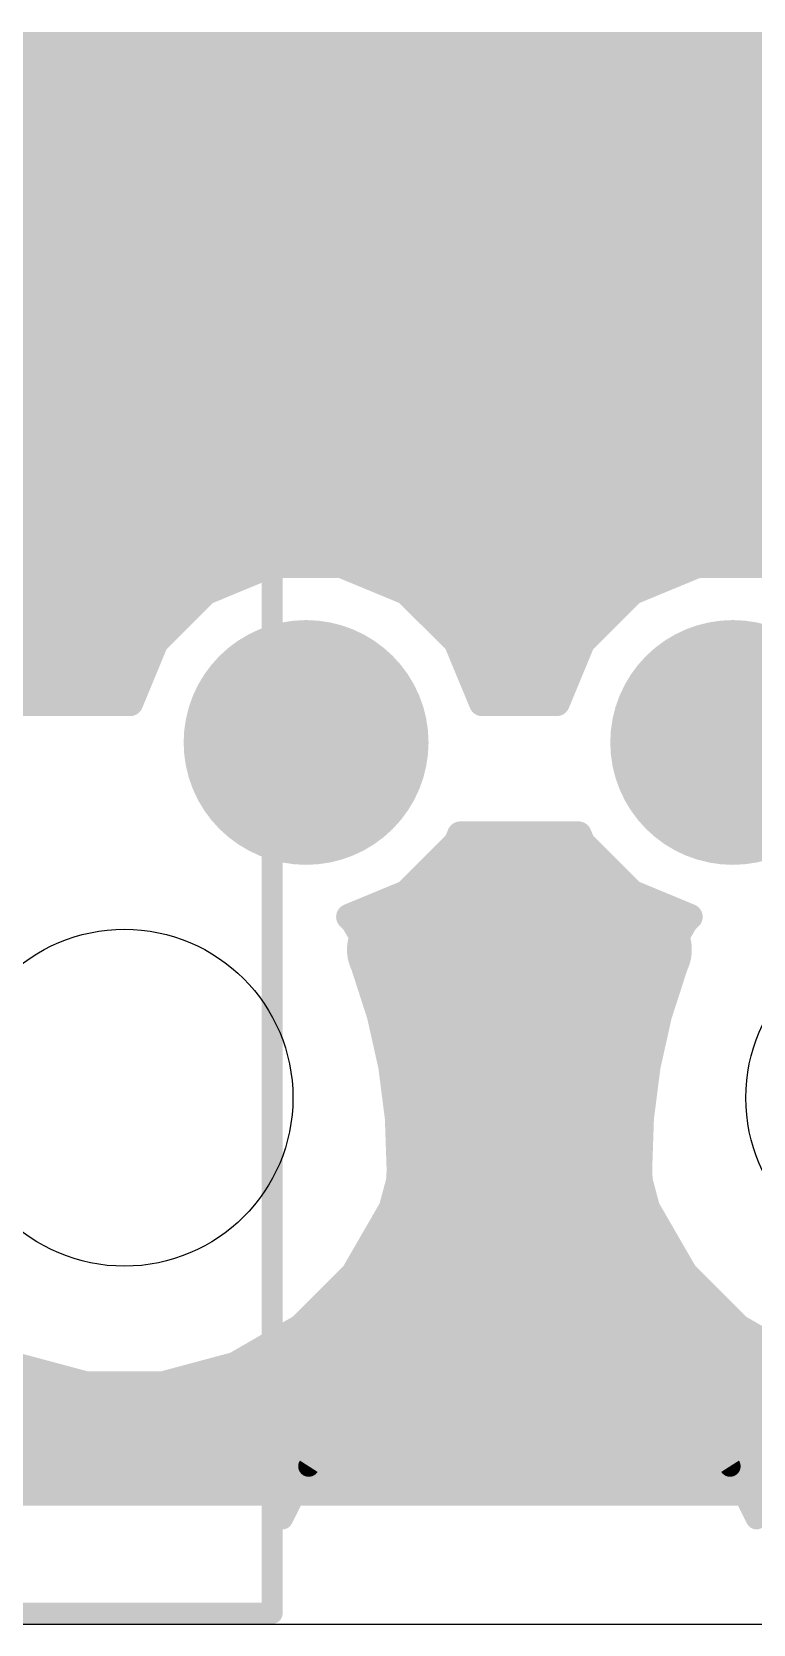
# Model space of a CAD drawing. Extents: x 6 to 108, y 0 to 49.
# Drawn here: x 65.15 to 72.1, y 0 to 15.37 of the extents above; entities that cross this region are included whole.
import ezdxf

# ---------------------------------------------------------------- set-up
doc = ezdxf.new("R2010")
doc.units = 0
for name, color, linetype in [('1', 22, 'CONTINUOUS'), ('16', 175, 'CONTINUOUS'), ('17', 82, 'CONTINUOUS'), ('20', 30, 'CONTINUOUS'), ('21', 253, 'CONTINUOUS')]:
    doc.layers.add(name, color=color, linetype=linetype)

# ---------------------------------------------------------------- blocks, each defined once
blk = doc.blocks.new('ROUNDP')
at = {"const_width": 0.5}
blk.add_lwpolyline([(0, -0.25, 1), (0, 0.25, 1), (0, -0.25)], format="xyb", dxfattribs=at)

msp = doc.modelspace()

# ---------------------------------------------------------------- linework, layer by layer
at = {"layer": '1', "const_width": 0.254}
for points in [[(13.97, 15.24), (98.857, 15.24)], [(13.97, 14.986), (98.857, 14.986)], [(13.97, 14.732), (98.857, 14.732)], [(13.97, 14.478), (98.857, 14.478)], [(13.97, 14.224), (98.857, 14.224)], [(13.97, 13.97), (98.857, 13.97)], [(13.97, 13.716), (98.857, 13.716)], [(13.97, 13.462), (98.857, 13.462)], [(13.97, 13.208), (98.857, 13.208)], [(13.97, 12.954), (98.857, 12.954)], [(13.97, 12.7), (95.9542, 12.7)], [(13.97, 12.446), (95.5869, 12.446)], [(13.97, 12.192), (95.3763, 12.192)], [(13.97, 11.938), (95.2511, 11.938)], [(13.97, 11.684), (95.1837, 11.684)], [(13.97, 11.43), (96.418, 11.43)], [(13.97, 11.176), (95.1904, 11.176)], [(13.97, 10.922), (95.2648, 10.922)], [(13.97, 10.668), (95.4069, 10.668)], [(62.9741, 10.414), (76.0465, 10.414)], [(67.4516, 10.2235), (66.8214, 9.9625)], [(68.1336, 10.2235), (67.4516, 10.2235)], [(68.7638, 9.9625), (68.1336, 10.2235)], [(71.5664, 10.2235), (70.9362, 9.9625)], [(72.2484, 10.2235), (71.5664, 10.2235)], [(63.2281, 10.16), (67.2983, 10.16)], [(68.2869, 10.16), (71.4131, 10.16)], [(63.3667, 9.906), (66.7649, 9.906)], [(66.8214, 9.9625), (66.3391, 9.4802)], [(69.2461, 9.4802), (68.7638, 9.9625)], [(68.8203, 9.906), (70.8797, 9.906)], [(70.9362, 9.9625), (70.4539, 9.4802)], [(63.4719, 9.652), (66.5109, 9.652)], [(69.0743, 9.652), (70.6257, 9.652)], [(66.3391, 9.4802), (66.0947, 8.89)], [(69.4905, 8.89), (69.2461, 9.4802)], [(70.4539, 9.4802), (70.2095, 8.89)], [(63.4746, 9.398), (66.3051, 9.398)], [(69.2801, 9.398), (70.4199, 9.398)], [(63.4719, 9.144), (66.1999, 9.144)], [(69.3853, 9.144), (70.3147, 9.144)], [(66.0947, 8.89), (63.3667, 8.89)], [(63.3667, 8.89), (66.0947, 8.89)], [(70.2095, 8.89), (69.4905, 8.89)], [(69.4905, 8.89), (70.2095, 8.89)]]:
    msp.add_lwpolyline(points, dxfattribs=at)
at = {"layer": '1', "const_width": 0.127}
for points in [[(67.4516, 10.287, 1), (67.4516, 10.16)], [(67.4759, 10.1648, 1), (67.4273, 10.2822)], [(68.1579, 10.2822, 1), (68.1093, 10.1648)], [(68.1336, 10.16, 1), (68.1336, 10.287)], [(71.5664, 10.287, 1), (71.5664, 10.16)], [(71.5907, 10.1648, 1), (71.5421, 10.2822)], [(67.2983, 10.0965, 1), (67.2983, 10.2235)], [(68.2869, 10.2235, 1), (68.2869, 10.0965)], [(71.4131, 10.0965, 1), (71.4131, 10.2235)], [(66.7971, 10.0211, 1), (66.8457, 9.9038)], [(66.7649, 9.8425, 1), (66.7649, 9.9695)], [(66.8663, 9.9176, 1), (66.7765, 10.0074)], [(68.8087, 10.0074, 1), (68.7189, 9.9176)], [(68.7395, 9.9038, 1), (68.7881, 10.0211)], [(68.8203, 9.9695, 1), (68.8203, 9.8425)], [(70.9119, 10.0211, 1), (70.9605, 9.9038)], [(70.8797, 9.8425, 1), (70.8797, 9.9695)], [(70.9811, 9.9176, 1), (70.8913, 10.0074)], [(66.5109, 9.5885, 1), (66.5109, 9.7155)], [(69.0743, 9.7155, 1), (69.0743, 9.5885)], [(70.6257, 9.5885, 1), (70.6257, 9.7155)], [(66.2942, 9.5251, 1), (66.384, 9.4353)], [(66.3978, 9.4559, 1), (66.2804, 9.5045)], [(69.3047, 9.5045, 1), (69.1874, 9.4559)], [(69.2012, 9.4353, 1), (69.291, 9.5251)], [(70.409, 9.5251, 1), (70.4988, 9.4353)], [(70.5126, 9.4559, 1), (70.3952, 9.5045)], [(66.3051, 9.3345, 1), (66.3051, 9.4615)], [(69.2801, 9.4615, 1), (69.2801, 9.3345)], [(70.4199, 9.3345, 1), (70.4199, 9.4615)], [(66.1999, 9.0805, 1), (66.1999, 9.2075)], [(69.3853, 9.2075, 1), (69.3853, 9.0805)], [(70.3147, 9.0805, 1), (70.3147, 9.2075)], [(66.036, 8.9143, 1), (66.1533, 8.8657)], [(66.0947, 8.8265, 1), (66.0947, 8.9535)], [(66.0947, 8.8265, 1), (66.0947, 8.9535)], [(69.4905, 8.9535, 1), (69.4905, 8.8265)], [(69.4905, 8.9535, 1), (69.4905, 8.8265)], [(69.4319, 8.8657, 1), (69.5492, 8.9143)], [(70.1508, 8.9143, 1), (70.2681, 8.8657)], [(70.2095, 8.8265, 1), (70.2095, 8.9535)], [(70.2095, 8.8265, 1), (70.2095, 8.9535)]]:
    msp.add_lwpolyline(points, format="xyb", dxfattribs=at)
at = {"layer": '16', "const_width": 0.254}
for points in [[(69.2461, 7.5378), (69.2801, 7.62)], [(69.2801, 7.62), (70.4199, 7.62)], [(70.4199, 7.62), (70.4539, 7.5378)], [(68.7638, 7.0555), (69.2461, 7.5378)], [(70.4539, 7.5378), (70.9362, 7.0555)], [(69.0743, 7.366), (70.6257, 7.366)], [(68.8203, 7.112), (70.8797, 7.112)], [(68.2095, 6.8259), (68.7638, 7.0555)], [(70.9362, 7.0555), (71.4905, 6.8259)], [(68.2554, 6.78), (68.2095, 6.8259)], [(68.2869, 6.858), (71.4131, 6.858)], [(71.4905, 6.8259), (71.4446, 6.78)], [(68.6199, 6.1486), (68.2554, 6.78)], [(71.4446, 6.78), (71.0801, 6.1486)], [(68.357, 6.604), (71.343, 6.604)], [(68.5037, 6.35), (71.1963, 6.35)], [(68.8086, 5.4445), (68.6199, 6.1486)], [(68.634, 6.096), (71.066, 6.096)], [(71.0801, 6.1486), (70.8914, 5.4445)], [(68.7021, 5.842), (70.9979, 5.842)], [(68.7701, 5.588), (70.9299, 5.588)], [(68.8086, 4.7155), (68.8086, 5.4445)], [(70.8914, 5.4445), (70.8914, 4.7155)], [(68.8086, 5.334), (70.8914, 5.334)], [(68.8086, 5.08), (70.8914, 5.08)], [(68.8086, 4.826), (70.8914, 4.826)], [(68.6199, 4.0114), (68.8086, 4.7155)], [(70.8914, 4.7155), (71.0801, 4.0114)], [(68.7701, 4.572), (70.9299, 4.572)], [(68.7021, 4.318), (70.9979, 4.318)], [(68.634, 4.064), (71.066, 4.064)], [(68.2554, 3.38), (68.6199, 4.0114)], [(71.0801, 4.0114), (71.4446, 3.38)], [(68.5037, 3.81), (71.1963, 3.81)], [(68.357, 3.556), (71.343, 3.556)], [(67.74, 2.8646), (68.2554, 3.38)], [(68.1774, 3.302), (71.5226, 3.302)], [(71.4446, 3.38), (71.96, 2.8646)], [(67.9234, 3.048), (71.7766, 3.048)], [(67.1086, 2.5001), (67.74, 2.8646)], [(67.6177, 2.794), (72.0823, 2.794)], [(71.96, 2.8646), (72.5914, 2.5001)], [(64.9714, 2.5001), (65.6755, 2.3114)], [(66.4045, 2.3114), (67.1086, 2.5001)], [(67.1778, 2.54), (72.5222, 2.54)], [(13.97, 2.286), (98.857, 2.286)], [(65.6755, 2.3114), (66.4045, 2.3114)], [(13.97, 2.032), (98.857, 2.032)], [(13.97, 1.778), (98.857, 1.778)], [(13.97, 1.524), (98.857, 1.524)], [(98.857, 1.27), (13.97, 1.27)], [(13.97, 1.27), (98.857, 1.27)]]:
    msp.add_lwpolyline(points, dxfattribs=at)
at = {"layer": '16', "const_width": 0.127}
for points in [[(69.2801, 7.6835, 1), (69.2801, 7.5565)], [(69.3388, 7.5957, 1), (69.2215, 7.6443)], [(70.4785, 7.6443, 1), (70.3612, 7.5957)], [(70.4199, 7.5565, 1), (70.4199, 7.6835)], [(69.1874, 7.5621, 1), (69.3047, 7.5135)], [(69.291, 7.4929, 1), (69.2012, 7.5827)], [(70.4988, 7.5827, 1), (70.409, 7.4929)], [(70.3952, 7.5135, 1), (70.5126, 7.5621)], [(69.0743, 7.4295, 1), (69.0743, 7.3025)], [(70.6257, 7.3025, 1), (70.6257, 7.4295)], [(68.8203, 7.1755, 1), (68.8203, 7.0485)], [(70.8797, 7.0485, 1), (70.8797, 7.1755)], [(68.7189, 7.1004, 1), (68.8087, 7.0106)], [(68.7881, 6.9968, 1), (68.7395, 7.1142)], [(70.9605, 7.1142, 1), (70.9119, 6.9968)], [(70.8913, 7.0106, 1), (70.9811, 7.1004)], [(68.2544, 6.8708, 1), (68.1646, 6.781)], [(68.1852, 6.8846, 1), (68.2338, 6.7672)], [(68.2869, 6.9215, 1), (68.2869, 6.7945)], [(71.4131, 6.7945, 1), (71.4131, 6.9215)], [(71.5354, 6.781, 1), (71.4456, 6.8708)], [(71.4662, 6.7672, 1), (71.5148, 6.8846)], [(68.3104, 6.8117, 1), (68.2004, 6.7482)], [(68.2105, 6.7351, 1), (68.3003, 6.8249)], [(71.3997, 6.8249, 1), (71.4895, 6.7351)], [(71.4996, 6.7482, 1), (71.3896, 6.8117)], [(68.357, 6.6675, 1), (68.357, 6.5405)], [(71.343, 6.5405, 1), (71.343, 6.6675)], [(68.5037, 6.4135, 1), (68.5037, 6.2865)], [(71.1963, 6.2865, 1), (71.1963, 6.4135)], [(68.6813, 6.1651, 1), (68.5586, 6.1322)], [(68.5649, 6.1169, 1), (68.6749, 6.1804)], [(68.634, 6.1595, 1), (68.634, 6.0325)], [(71.0251, 6.1804, 1), (71.1351, 6.1169)], [(71.1414, 6.1322, 1), (71.0187, 6.1651)], [(71.066, 6.0325, 1), (71.066, 6.1595)], [(68.7021, 5.9055, 1), (68.7021, 5.7785)], [(70.9979, 5.7785, 1), (70.9979, 5.9055)], [(68.7701, 5.6515, 1), (68.7701, 5.5245)], [(70.9299, 5.5245, 1), (70.9299, 5.6515)], [(68.8721, 5.4445, 1), (68.7451, 5.4445)], [(70.9549, 5.4445, 1), (70.8279, 5.4445)], [(68.8086, 5.3975, 1), (68.8086, 5.2705)], [(68.7473, 5.4281, 1), (68.8699, 5.4609)], [(70.8301, 5.4609, 1), (70.9527, 5.4281)], [(70.8914, 5.2705, 1), (70.8914, 5.3975)], [(68.8086, 5.1435, 1), (68.8086, 5.0165)], [(70.8914, 5.0165, 1), (70.8914, 5.1435)], [(68.8086, 4.8895, 1), (68.8086, 4.7625)], [(70.8914, 4.7625, 1), (70.8914, 4.8895)], [(68.7451, 4.7155, 1), (68.8721, 4.7155)], [(68.8699, 4.6991, 1), (68.7473, 4.7319)], [(70.9527, 4.7319, 1), (70.8301, 4.6991)], [(70.8279, 4.7155, 1), (70.9549, 4.7155)], [(68.7701, 4.6355, 1), (68.7701, 4.5085)], [(70.9299, 4.5085, 1), (70.9299, 4.6355)], [(68.7021, 4.3815, 1), (68.7021, 4.2545)], [(70.9979, 4.2545, 1), (70.9979, 4.3815)], [(68.634, 4.1275, 1), (68.634, 4.0005)], [(71.066, 4.0005, 1), (71.066, 4.1275)], [(68.5586, 4.0278, 1), (68.6813, 3.9949)], [(68.6749, 3.9796, 1), (68.5649, 4.0431)], [(71.1351, 4.0431, 1), (71.0251, 3.9796)], [(71.0187, 3.9949, 1), (71.1414, 4.0278)], [(68.5037, 3.8735, 1), (68.5037, 3.7465)], [(71.1963, 3.7465, 1), (71.1963, 3.8735)], [(68.357, 3.6195, 1), (68.357, 3.4925)], [(71.343, 3.4925, 1), (71.343, 3.6195)], [(68.1774, 3.3655, 1), (68.1774, 3.2385)], [(68.2004, 3.4118, 1), (68.3104, 3.3483)], [(68.3003, 3.3351, 1), (68.2105, 3.4249)], [(71.4895, 3.4249, 1), (71.3997, 3.3351)], [(71.3896, 3.3483, 1), (71.4996, 3.4118)], [(71.5226, 3.2385, 1), (71.5226, 3.3655)], [(67.9234, 3.1115, 1), (67.9234, 2.9845)], [(71.7766, 2.9845, 1), (71.7766, 3.1115)], [(67.6177, 2.8575, 1), (67.6177, 2.7305)], [(67.6951, 2.9095, 1), (67.7849, 2.8197)], [(67.7717, 2.8096, 1), (67.7082, 2.9196)], [(71.9918, 2.9196, 1), (71.9283, 2.8096)], [(71.9151, 2.8197, 1), (72.0049, 2.9095)], [(72.0823, 2.7305, 1), (72.0823, 2.8575)], [(67.0769, 2.5551, 1), (67.1404, 2.4451)], [(67.1251, 2.4387, 1), (67.0922, 2.5614)], [(67.1778, 2.6035, 1), (67.1778, 2.4765)], [(65.6755, 2.3749, 1), (65.6755, 2.2479)], [(65.6591, 2.2501, 1), (65.6919, 2.3727)], [(66.3881, 2.3727, 1), (66.4209, 2.2501)], [(66.4045, 2.2479, 1), (66.4045, 2.3749)]]:
    msp.add_lwpolyline(points, format="xyb", dxfattribs=at)
at = {"layer": '20'}
msp.add_line((6.35, 0), (100, 0), dxfattribs=at)
for centre in [(66.04, 5.08), (73.66, 5.08)]:
    msp.add_circle(centre, 1.6256, dxfattribs=at)
at = {"layer": '21', "const_width": 0.2032}
for points in [[(51.915, 15.091), (67.465, 15.091)], [(67.465, 0.105), (67.465, 15.091)], [(67.564, 1.016), (67.818, 1.524)], [(72.136, 1.016), (71.882, 1.524)], [(51.915, 0.105), (67.465, 0.105)]]:
    msp.add_lwpolyline(points, dxfattribs=at)
at = {"layer": '21'}
for points, const_width in [([(67.5158, 15.091, 1), (67.4142, 15.091)], 0.1016), ([(67.465, 15.0402, 1), (67.465, 15.1418)], 0.1016), ([(68.58, 6.858, 0.5), (68.326, 6.35)], 0.2032), ([(68.5891, 6.808, 1), (68.5709, 6.908)], 0.1016), ([(71.374, 6.35, 0.5), (71.12, 6.858)], 0.2032), ([(71.1291, 6.908, 1), (71.1109, 6.808)], 0.1016), ([(67.818, 1.524, 0.2361), (68.326, 6.35)], 0.2032), ([(68.3736, 6.3678, 1), (68.2784, 6.3322)], 0.1016), ([(68.2806, 6.3273, 1), (68.3714, 6.3727)], 0.1016), ([(71.374, 6.35, 0.2361), (71.882, 1.524)], 0.2032), ([(71.3286, 6.3727, 1), (71.4194, 6.3273)], 0.1016), ([(71.4216, 6.3322, 1), (71.3264, 6.3678)], 0.1016), ([(67.7752, 1.5514, 1), (67.8608, 1.4966)], 0.1016), ([(67.8634, 1.5013, 1), (67.7726, 1.5467)], 0.1016), ([(71.9274, 1.5467, 1), (71.8366, 1.5013)], 0.1016), ([(71.8392, 1.4966, 1), (71.9248, 1.5514)], 0.1016), ([(67.5186, 1.0387, 1), (67.6094, 0.9933)], 0.1016), ([(72.0906, 0.9933, 1), (72.1814, 1.0387)], 0.1016), ([(67.4142, 0.105, 1), (67.5158, 0.105)], 0.1016), ([(67.465, 0.0542, 1), (67.465, 0.1558)], 0.1016)]:
    msp.add_lwpolyline(points, format="xyb", dxfattribs=dict(at, const_width=const_width))

# ---------------------------------------------------------------- block references
at = {"layer": '17', "xscale": 2.3622, "yscale": 2.3622}
for p in [(67.7926, 8.509), (67.7926, 8.509), (71.9074, 8.509), (71.9074, 8.509)]:
    msp.add_blockref('ROUNDP', p, dxfattribs=at)

doc.saveas('drawing.dxf')
